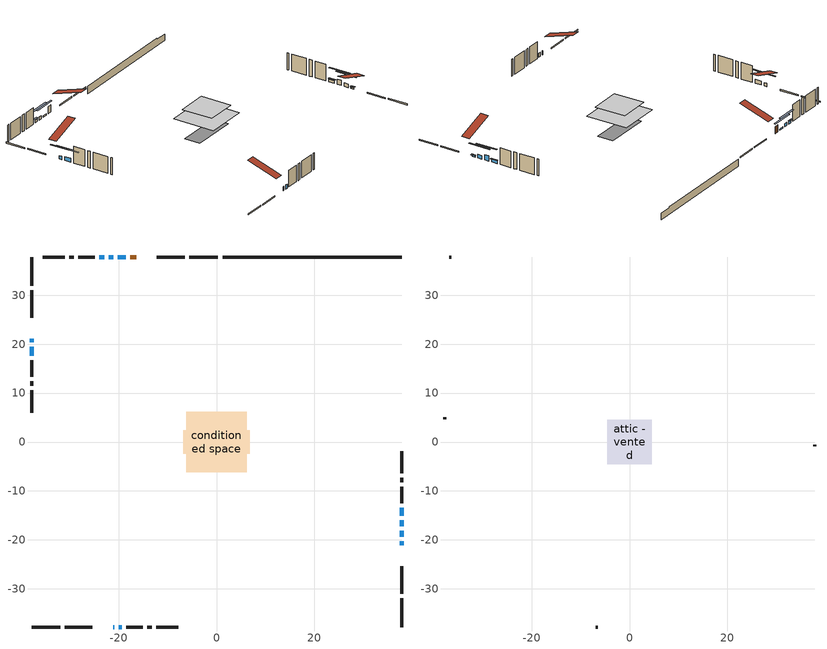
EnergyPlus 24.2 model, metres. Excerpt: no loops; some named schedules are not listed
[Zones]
conditioned space
 floor outside (Floor1 construction): -1.82,-1.82 -1.82,1.82 1.82,1.82 1.82,-1.82 z0.52
 floor adiabatic (AdiabaticFloorConstruction): -6.19,-6.19 -6.19,6.19 6.19,6.19 6.19,-6.19 z2.96
 floor foundation (Slab1 construction): -6.77,-2.38 -6.77,2.38 6.77,2.38 6.77,-2.38 z-1.61
 wall outside (RimJoist1 construction): 0.3,37.8 -5.56,37.8 / -37.8,-37.8 -31.95,-37.8 / -37.8,37.8 -37.8,31.95 / 37.8,-37.8 37.8,-31.95 z0.52:0.82
 wall outside (RimJoist2 construction): -6.49,37.8 -12.16,37.8 / -31.02,-37.8 -25.35,-37.8 / -37.8,31.02 -37.8,25.35 / 37.8,-31.02 37.8,-25.35 z0.52:0.82
 wall outside (AdiabaticWallConstruction 1): -16.36,37.8 -17.59,37.8 z0.52:2.55
 wall outside (AdiabaticWallConstruction): -21.15,-37.8 -20.94,-37.8 / -20.01,-37.8 -19.39,-37.8 z0.52:1.74; 37.8,-21.15 37.8,-20.33 / -18.52,37.8 -20.15,37.8 z0.52:0.93; 37.8,-19.4 37.8,-18.18 z0.52:1.54; 37.8,-17.26 37.8,-16.03 z0.52:2.04; -21.07,37.8 -21.99,37.8 z0.52:1.44; -37.8,21.15 -37.8,20.38 z0.52:1.49; 37.8,-15.11 37.8,-13.45 z0.52:1.33; -22.92,37.8 -23.93,37.8 z0.52:1.34; -37.8,19.46 -37.8,17.63 z0.52:1.64
 wall outside (Wall1 construction): -24.86,37.8 -28.26,37.8 / -18.46,-37.8 -15.07,-37.8 / -37.8,16.7 -37.8,13.3 / 37.8,-12.53 37.8,-9.13 z0.52:5.4
 wall outside (Wall2 construction): -29.19,37.8 -30.1,37.8 / -14.14,-37.8 -13.22,-37.8 / -37.8,12.37 -37.8,11.46 / 37.8,-8.2 37.8,-7.28 z0.52:5.4
 wall outside (Wall3 construction): -31.03,37.8 -35.55,37.8 / -12.29,-37.8 -7.78,-37.8 / -37.8,10.53 -37.8,6.01 / 37.8,-6.36 37.8,-1.84 z0.52:5.4
 wall foundation (FoundationWall1 construction): 1.23,37.8,-1.61 1.23,37.8,0.52 34.15,37.8,0.52 34.15,37.8,0.25 37.8,37.8,0.25 37.8,37.8,-1.61
 window (WindowConstruction 7): -21.15,-37.8 -20.94,-37.8 z0.52:1.74
 window (WindowConstruction 9): 37.8,-21.15 37.8,-20.33 z0.52:0.93
 window (WindowConstruction 10): -18.52,37.8 -20.15,37.8 z0.52:0.93
 window (WindowConstruction 8): -20.01,-37.8 -19.39,-37.8 z0.52:1.74
 window (WindowConstruction): 37.8,-19.4 37.8,-18.18 z0.52:1.53
 window (WindowConstruction 1): 37.8,-17.25 37.8,-16.04 z0.52:2.04
 window (WindowConstruction 2): -21.07,37.8 -21.99,37.8 z0.52:1.43
 window (WindowConstruction 3): -37.8,21.15 -37.8,20.38 z0.52:1.49
 window (WindowConstruction 4): 37.8,-15.11 37.8,-13.45 z0.52:1.33
 window (WindowConstruction 5): -22.92,37.8 -23.93,37.8 z0.52:1.33
 window (WindowConstruction 6): -37.8,19.45 -37.8,17.63 z0.52:1.64
 door (Door): -16.36,37.8 -17.59,37.8 z0.52:2.55
 ceiling adiabatic (AdiabaticFloorConstruction): 6.19,-6.19 6.19,6.19 -6.19,6.19 -6.19,-6.19 z2.96
attic - vented
 floor to conditioned space (Floor2 construction Reversed): -4.56,-4.56 -4.56,4.56 4.56,4.56 4.56,-4.56 z5.4
 wall outside (Wall4 construction): -36.48,37.8 -36.88,37.8 / -6.85,-37.8 -6.45,-37.8 / -37.8,5.08 -37.8,4.68 / 37.8,-0.91 37.8,-0.51 z0.52:5.4
 roof outside (Roof1 construction): -15.43,37.8,5.4 -15.43,28.91,8.36 -13.09,28.91,8.36 -13.09,37.8,5.4; -22.07,-37.8,5.4 -22.07,-28.91,8.36 -24.42,-28.91,8.36 -24.42,-37.8,5.4; -37.8,22.07,5.4 -28.91,22.07,8.36 -28.91,24.42,8.36 -37.8,24.42,5.4; 37.8,-22.07,5.4 28.91,-22.07,8.36 28.91,-24.42,8.36 37.8,-24.42,5.4
shading: 37.8,-20.13 37.8,-21.35 38.22,-21.35 38.22,-20.13 z1.13; -22.79,37.8 -15.88,37.8 -15.88,38.22 -22.79,38.22 z3.56; 37.8,-15.54 37.8,-22.04 38.22,-22.04 38.22,-15.54 z4.17; 37.8,-13.4 37.8,-19.89 38.22,-19.89 38.22,-13.4 z4.68; -24.63,37.8 -18.44,37.8 -18.44,38.22 -24.63,38.22 z4.07; -37.8,17.74 -37.8,23.79 -38.22,23.79 -38.22,17.74 z4.13; 37.8,-13.25 37.8,-15.31 38.22,-15.31 38.22,-13.25 z1.53; -24.13,37.8 -22.72,37.8 -22.72,38.22 -24.13,38.22 z1.53; -37.8,14.99 -37.8,22.09 -38.22,22.09 -38.22,14.99 z4.28
[Building]
Building 1: Terrain=Suburbs
[Site:Location]
Erieau AUT_ON: Latitude {deg}=42.25; Longitude {deg}=-81.9; Time Zone {hr}=-5; Elevation {m}=178; Keep Site Location Information=Yes
[Site:GroundTemperature:Shallow]
5.2292, 3.30147, 3.1471, 4.0619, 7.73432, 11.3896, 14.5586, 16.5661, 16.7366, 15.1039, 12.0157, 8.47254
[Site:WaterMainsTemperature]
Calculation Method=Schedule; Temperature Schedule=mains temperature schedule
[Material] Roughness=Rough; Thermal Absorptance=0.9
Name | Thickness {m} | Conductivity {W/m-K} | Density {kg/m3} | Specific Heat {J/kg-K} | Solar Absorptance | Visible Absorptance
asphalt or fiberglass shingles | 0.00635 | 0.162714 | 1121.4 | 1465.45 | 0.4 | 0.4
ceiling loosefill ins | 0.338667 | 0.0480833 | 16.02 | 1046.75 | 0.7 | 0.7
ceiling stud and cavity | 0.1397 | 1.30054 | 65.682 | 1177.47 | 0.7 | 0.7
concrete 4.0 in. | 0.1016 | 1.803125 | 2242.8 | 837.4 | 0.7 | 0.7
concrete 8.0 in. | 0.2032 | 1.803125 | 2242.8 | 837.4 | 0.7 | 0.7
door material | 0.04445 | 0.0451087 | 512.64 | 1214.23 | 0.7 | 0.7
exterior vertical ins | 0.0247524 | 0.029427 | 32.04 | 1214.23 | 0.7 | 0.7
floor covering | 0.0127 | 0.0433444 | 54.468 | 1339.84 | 0.6 | 0.6
floor rigid ins; rim joist rigid ins | 0.051816 | 0.029427 | 32.04 | 1214.23 | 0.7 | 0.7
floor rigid ins 1; wall rigid ins | 0.512978 | 0.029427 | 32.04 | 1214.23 | 0.7 | 0.7
floor stud and cavity | 0.1397 | 0.0761984 | 92.3553 | 1139.71 | 0.7 | 0.7
floor stud and cavity 1 | 0.1397 | 1.75129 | 37.0049 | 1207.88 | 0.7 | 0.7
furniture material conditioned space 1 | 0.1524 | 0.115458 | 640.8 | 1214.23 | 0.6 | 0.6
gypsum board | 0.0127 | 0.160291 | 801 | 837.4 | 0.6 | 0.6
gypsum board 1 | 0.0127 | 0.160291 | 801 | 837.4 | 0.7 | 0.7
osb sheathing 0.5 in. | 0.0127 | 0.115458 | 512.64 | 1214.23 | 0.7 | 0.7
osb sheathing 0.75 in. | 0.01905 | 0.115458 | 512.64 | 1214.23 | 0.7 | 0.7
osb sheathing 2.0 in. | 0.0508 | 0.115458 | 512.64 | 1214.23 | 0.7 | 0.7
rim joist stud and cavity | 0.0508 | 0.0292424 | 125.044 | 1163.47 | 0.6 | 0.6
rim joist stud and cavity 1 | 0.0508 | 0.184251 | 125.044 | 1163.47 | 0.6 | 0.6
wall stud and cavity | 0.1397 | 0.0794973 | 139.0536 | 1170.24 | 0.7 | 0.7
wall stud and cavity 1 | 0.1397 | 0.118771 | 139.0536 | 1170.24 | 0.7 | 0.7
wall stud and cavity 2 | 0.1397 | 0.0789436 | 139.0536 | 1170.24 | 0.7 | 0.7
wall stud and cavity 3 | 0.0889 | 6.1454 | 50.32683 | 1063.81 | 0.6 | 0.6
wall stud and cavity 4 | 0.0889 | 0.380278 | 52.3479 | 1209.89 | 0.7 | 0.7
wall stud and cavity 5 | 0.0889 | 0.391764 | 83.0341 | 1211.67 | 0.7 | 0.7
wood siding | 0.0254 | 0.102417 | 544.68 | 1172.36 | 0.4 | 0.4
wood siding 1 | 0.00254 | 0.102417 | 544.68 | 1172.36 | 0.4 | 0.4
wood siding 2; wood siding 3; wood siding 4 | 0.0254 | 0.102417 | 544.68 | 1172.36 | 0.7 | 0.7
[WindowMaterial:SimpleGlazingSystem]
Name | U-Factor {W/m2-K} | Solar Heat Gain Coefficient
WindowMaterial | 2.0685 | 0.51
WindowMaterial 1 | 2.01739 | 0.55
WindowMaterial 2 | 2.13266 | 0.47
WindowMaterial 3 | 2.143445 | 0.46
WindowMaterial 4 | 2.05714 | 0.52
WindowMaterial 5 | 2.126411 | 0.48
WindowMaterial 6 | 2.095182 | 0.5
WindowMaterial 7 | 7.55231 | 0.54
WindowMaterial 8 | 6.74774 | 0.73
WindowMaterial 9 | 2.28199 | 0.36
[Construction]
AdiabaticFloorConstruction: floor stud and cavity 1, floor rigid ins 1, osb sheathing 0.75 in., floor covering
AdiabaticWallConstruction: wood siding 3, wall rigid ins, wall stud and cavity 4, gypsum board
AdiabaticWallConstruction 1: wood siding 4, wall rigid ins, wall stud and cavity 4, gypsum board
Door: door material
Floor1 construction: floor stud and cavity, floor rigid ins, osb sheathing 0.75 in., floor covering
Floor2 construction Reversed: gypsum board, ceiling stud and cavity, ceiling loosefill ins
FoundationWall1 construction: concrete 8.0 in., gypsum board 1
furniture construction conditioned space 1: furniture material conditioned space 1
PartitionWallConstruction: gypsum board, wall stud and cavity 5, gypsum board
RimJoist1 construction: wood siding 2, osb sheathing 2.0 in., rim joist stud and cavity
RimJoist2 construction: wood siding 2, rim joist rigid ins, osb sheathing 2.0 in., rim joist stud and cavity 1
Roof1 construction: asphalt or fiberglass shingles
Slab1 construction: concrete 4.0 in.
Wall1 construction: wood siding, osb sheathing 0.5 in., wall stud and cavity, gypsum board
Wall2 construction: wood siding, osb sheathing 0.5 in., wall stud and cavity 1, gypsum board
Wall3 construction: wood siding, osb sheathing 0.5 in., wall stud and cavity 2, gypsum board
Wall4 construction: wood siding 1, wall stud and cavity 3
WindowConstruction: WindowMaterial
WindowConstruction 1: WindowMaterial 1
WindowConstruction 10; WindowConstruction 9: WindowMaterial 9
WindowConstruction 2: WindowMaterial 2
WindowConstruction 3: WindowMaterial 3
WindowConstruction 4: WindowMaterial 4
WindowConstruction 5: WindowMaterial 5
WindowConstruction 6: WindowMaterial 6
WindowConstruction 7: WindowMaterial 7
WindowConstruction 8: WindowMaterial 8
[Zone] Multiplier=1; Part of Total Floor Area=Yes
Name | Volume {m3}
attic - vented | 40.0914
conditioned space | 540.8
[Space]
Name | Zone | Volume {m3}
attic - vented 1 | attic - vented | 40.0914
conditioned space 1 | conditioned space | 540.8
[ZoneInfiltration:EffectiveLeakageArea]
infil attic - vented 1: Zone or Space=attic - vented 1; Schedule=Always On Discrete; Effective Air Leakage Area {cm2}=3999.84; Stack Coefficient=0.000545217; Wind Coefficient=1.57763e-05
[ZoneMixing]
whole house fan mix: Zone or Space=attic - vented; Schedule=Always On Continuous; Design Flow Rate Calculation Method=Flow/Zone; Design Flow Rate {m3/s}=0; Source Zone or Space=conditioned space
[SurfaceProperty:ExposedFoundationPerimeter]
Slab1: Exposed Perimeter Calculation Method=TotalExposedPerimeter; Total Exposed Perimeter {m}=36.577
[InternalMass] Zone or ZoneList=conditioned space; Space or SpaceList=conditioned space 1
Name | Construction | Surface Area {m2}
furniture mass conditioned space 1 | furniture construction conditioned space 1 | 92.4278
partition wall mass | PartitionWallConstruction | 231.069
[Lights]
interior lighting: Zone or ZoneList or Space or SpaceList=conditioned space 1; Schedule=interior lighting schedule; Design Level Calculation Method=LightingLevel; Lighting Level {W}=343.2; Return Air Fraction=0; Fraction Radiant=0.6; Fraction Visible=0.2; Fraction Replaceable=1
[People]
occupants: Zone or ZoneList or Space or SpaceList=conditioned space 1; Number of People Schedule=occupants schedule; Number of People Calculation Method=People; Number of People=3; Fraction Radiant=0.314171; Sensible Heat Fraction=0.56303; Activity Level Schedule=occupants activity schedule; Carbon Dioxide Generation Rate {m3/s-W}=0; Enable ASHRAE 55 Comfort Warnings=No; Mean Radiant Temperature Calculation Type=EnclosureAveraged
[ElectricEquipment] Zone or ZoneList or Space or SpaceList=conditioned space 1; Design Level Calculation Method=EquipmentLevel
Name | Schedule | Design Level {W} | Fraction Latent | Fraction Radiant | Fraction Lost
clothes dryer | clothes dryer schedule | 140.772 | 0.015 | 0.081 | 0.85
clothes washer | clothes washer schedule | 32.1985 | 0.03 | 0.162 | 0.7
cooking range | cooking range schedule | 215.147 | 0.08 | 0.432 | 0.2
dishwasher | dishwasher schedule | 66.8632 | 0.3 | 0.18 | 0.4
fridge | fridge schedule | 72.9452 | 0 | 0.6 | 0
mech vent house fan | mech vent house fan schedule | 0.95 | 0 | 0 | 1
mech vent house fan cfis | mech vent house fan cfis schedule | 0 | 0 | 0 | 0
misc plug loads | misc plug loads schedule | 494.7 | 0.045 | 0.513 | 0.1
whole house fan | Always On Discrete | 0 | 0 | 0 | 1
[OtherEquipment] Zone or ZoneList or Space or SpaceList=conditioned space 1; Design Level Calculation Method=EquipmentLevel
Name | Fuel Type | Schedule | Design Level {W} | Fraction Latent | Fraction Radiant | Fraction Lost
clothes dryer 1 | Electricity | clothes dryer schedule | 0 | 0.015 | 0.081 | 0.85
cooking range 1 | Electricity | cooking range schedule | 0 | 0.08 | 0.432 | 0.2
general water use latent | None | general water use schedule | 62.594 | 1 | 0 | 0
general water use sensible | None | general water use schedule | -61.6891 | 0 | 0.6 | 0
mech vent house fan latent load | None | Always On Discrete | 0 | 1 | 0 | 0
mech vent house fan sensible load | None | Always On Discrete | 0 | 0 | 0 | 0
water heater energy adjustment1 | NaturalGas | Always On Discrete | 0.01 | 0 | 0 | 1
[ZoneInfiltration:DesignFlowRate] Zone or ZoneList or Space or SpaceList=conditioned space 1; Schedule=Always On Discrete; Design Flow Rate Calculation Method=Flow/Zone; Design Flow Rate {m3/s}=0
infil flow; natural vent flow; whole house fan flow
[AvailabilityManager:Scheduled]
central ac and furnace airloop Availability Manager: Schedule=Always On Discrete
[Foundation:Kiva]
Foundation Kiva 1: Initial Indoor Air Temperature {C}=18; Wall Height Above Grade {m}=0.519989; Wall Depth Below Slab {m}=0.2032; Custom Block Material Name 1=exterior vertical ins; Custom Block Depth 1 {m}=2.13; Custom Block X Position 1 {m}=0.2159; Custom Block Z Position 1 {m}=0
[Foundation:Kiva:Settings]
Soil Conductivity {W/m-K}=0.849921; Soil Density {kg/m3}=1842.3; Soil Specific Heat {J/kg-K}=418.7; Ground Solar Absorptivity=0.9; Ground Thermal Absorptivity=0.9; Ground Surface Roughness {m}=0.03; Far-Field Width {m}=40; Deep-Ground Boundary Condition=ZeroFlux; Deep-Ground Depth {m}=40; Minimum Cell Dimension {m}=0.2; Maximum Cell Growth Coefficient=3; Simulation Timestep=Timestep
[Exterior:Lights]
exterior lighting: Schedule=exterior lighting schedule; Design Level {W}=75.6
[EnergyManagementSystem:GlobalVariable]
central_ac_and_furnace_airloop_Fan_RTF
infil_program_Qfan
infil_program_Qinf
natural_vent_program_Qnv
natural_vent_program_Qwhf
[EnergyManagementSystem:Sensor]
Name | Output:Variable or Output:Meter Index Key | Output:Variable or Output:Meter
airflow_gain | infil flow | Infiltration Sensible Heat Gain Energy
airflow_gain_1 | natural vent flow | Infiltration Sensible Heat Gain Energy
airflow_gain_2 | whole house fan flow | Infiltration Sensible Heat Gain Energy
airflow_loss | infil flow | Infiltration Sensible Heat Loss Energy
airflow_loss_1 | natural vent flow | Infiltration Sensible Heat Loss Energy
airflow_loss_2 | whole house fan flow | Infiltration Sensible Heat Loss Energy
clg_load_cond |  | Cooling:EnergyTransfer:Zone:CONDITIONED SPACE
clg_sp_s; clg_sp_s_1 | cooling setpoint | Schedule Value
clothes_dryer_exhaust_0_sch_s | clothes dryer exhaust 0 schedule | Schedule Value
cool_season | cooling season schedule | Schedule Value
htg_load_cond |  | Heating:EnergyTransfer:Zone:CONDITIONED SPACE
htg_sp_s; htg_sp_s_1 | heating setpoint | Schedule Value
ig_ee_conv | clothes dryer | Electric Equipment Convective Heating Energy
ig_ee_conv_2 | cooking range | Electric Equipment Convective Heating Energy
ig_ee_conv_4 | fridge | Electric Equipment Convective Heating Energy
ig_ee_conv_5 | misc plug loads | Electric Equipment Convective Heating Energy
ig_ee_conv_6 | whole house fan | Electric Equipment Convective Heating Energy
ig_ee_rad | clothes dryer | Electric Equipment Radiant Heating Energy
ig_ee_rad_2 | cooking range | Electric Equipment Radiant Heating Energy
ig_ee_rad_4 | fridge | Electric Equipment Radiant Heating Energy
ig_ee_rad_5 | misc plug loads | Electric Equipment Radiant Heating Energy
ig_ee_rad_6 | whole house fan | Electric Equipment Radiant Heating Energy
ig_lgt_conv | interior lighting | Lights Convective Heating Energy
ig_lgt_rad | interior lighting | Lights Radiant Heating Energy
ig_lgt_vis | interior lighting | Lights Visible Radiation Heating Energy
ig_oe_conv | clothes dryer 1 | Other Equipment Convective Heating Energy
ig_oe_conv_1 | cooking range 1 | Other Equipment Convective Heating Energy
ig_oe_conv_2 | general water use latent | Other Equipment Convective Heating Energy
ig_oe_conv_3 | general water use sensible | Other Equipment Convective Heating Energy
ig_oe_conv_4 | water heater energy adjustment1 | Other Equipment Convective Heating Energy
ig_oe_rad | clothes dryer 1 | Other Equipment Radiant Heating Energy
ig_oe_rad_1 | cooking range 1 | Other Equipment Radiant Heating Energy
ig_oe_rad_2 | general water use latent | Other Equipment Radiant Heating Energy
ig_oe_rad_3 | general water use sensible | Other Equipment Radiant Heating Energy
ig_oe_rad_4 | water heater energy adjustment1 | Other Equipment Radiant Heating Energy
ig_ppl_conv | occupants | People Convective Heating Energy
ig_ppl_rad | occupants | People Radiant Heating Energy
im_conv | furniture mass conditioned space 1 | Surface Inside Face Convection Heat Gain Energy
im_conv_1 | partition wall mass | Surface Inside Face Convection Heat Gain Energy
im_ig | furniture mass conditioned space 1 | Surface Inside Face Internal Gains Radiation Heat Gain Energy
im_ig_1 | partition wall mass | Surface Inside Face Internal Gains Radiation Heat Gain Energy
im_lgt | furniture mass conditioned space 1 | Surface Inside Face Lights Radiation Heat Gain Energy
im_lgt_1 | partition wall mass | Surface Inside Face Lights Radiation Heat Gain Energy
im_sol | furniture mass conditioned space 1 | Surface Inside Face Solar Radiation Heat Gain Energy
im_sol_1 | partition wall mass | Surface Inside Face Solar Radiation Heat Gain Energy
im_surf | furniture mass conditioned space 1 | Surface Inside Face Net Surface Thermal Radiation Heat Gain Energy
im_surf_1 | partition wall mass | Surface Inside Face Net Surface Thermal Radiation Heat Gain Energy
mv_conv | mech vent house fan | Electric Equipment Convective Heating Energy
mv_conv_1 | mech vent house fan cfis | Electric Equipment Convective Heating Energy
mv_conv_2 | mech vent house fan latent load | Other Equipment Convective Heating Energy
mv_conv_3 | mech vent house fan sensible load | Other Equipment Convective Heating Energy
mv_rad | mech vent house fan | Electric Equipment Radiant Heating Energy
mv_rad_1 | mech vent house fan cfis | Electric Equipment Radiant Heating Energy
mv_rad_2 | mech vent house fan latent load | Other Equipment Radiant Heating Energy
mv_rad_3 | mech vent house fan sensible load | Other Equipment Radiant Heating Energy
natural_vent_s | natural vent schedule | Schedule Value
out_pb_s |  | Site Outdoor Air Barometric Pressure
out_wt_s |  | Site Outdoor Air Humidity Ratio
site_vw_s |  | Site Wind Speed
ss_back_out | Window1 | Surface Window Shortwave from Zone Back Out Window Heat Transfer Rate
ss_back_out_1 | Window11 | Surface Window Shortwave from Zone Back Out Window Heat Transfer Rate
ss_back_out_10 | Window9 | Surface Window Shortwave from Zone Back Out Window Heat Transfer Rate
ss_back_out_2 | Window12 | Surface Window Shortwave from Zone Back Out Window Heat Transfer Rate
ss_back_out_3 | Window2 | Surface Window Shortwave from Zone Back Out Window Heat Transfer Rate
ss_back_out_4 | Window3 | Surface Window Shortwave from Zone Back Out Window Heat Transfer Rate
ss_back_out_5 | Window4 | Surface Window Shortwave from Zone Back Out Window Heat Transfer Rate
ss_back_out_6 | Window5 | Surface Window Shortwave from Zone Back Out Window Heat Transfer Rate
ss_back_out_7 | Window6 | Surface Window Shortwave from Zone Back Out Window Heat Transfer Rate
ss_back_out_8 | Window7 | Surface Window Shortwave from Zone Back Out Window Heat Transfer Rate
ss_back_out_9 | Window8 | Surface Window Shortwave from Zone Back Out Window Heat Transfer Rate
ss_conv | Door1 | Surface Inside Face Convection Heat Gain Energy
ss_conv_1 | Window1 | Surface Inside Face Convection Heat Gain Energy
ss_conv_10 | Window8 | Surface Inside Face Convection Heat Gain Energy
ss_conv_11 | Window9 | Surface Inside Face Convection Heat Gain Energy
ss_conv_2 | Window11 | Surface Inside Face Convection Heat Gain Energy
ss_conv_3 | Window12 | Surface Inside Face Convection Heat Gain Energy
ss_conv_4 | Window2 | Surface Inside Face Convection Heat Gain Energy
ss_conv_5 | Window3 | Surface Inside Face Convection Heat Gain Energy
ss_conv_6 | Window4 | Surface Inside Face Convection Heat Gain Energy
ss_conv_7 | Window5 | Surface Inside Face Convection Heat Gain Energy
ss_conv_8 | Window6 | Surface Inside Face Convection Heat Gain Energy
ss_conv_9 | Window7 | Surface Inside Face Convection Heat Gain Energy
ss_ig | Door1 | Surface Inside Face Internal Gains Radiation Heat Gain Energy
ss_ig_1 | Window1 | Surface Inside Face Internal Gains Radiation Heat Gain Energy
ss_ig_10 | Window8 | Surface Inside Face Internal Gains Radiation Heat Gain Energy
ss_ig_11 | Window9 | Surface Inside Face Internal Gains Radiation Heat Gain Energy
ss_ig_2 | Window11 | Surface Inside Face Internal Gains Radiation Heat Gain Energy
ss_ig_3 | Window12 | Surface Inside Face Internal Gains Radiation Heat Gain Energy
ss_ig_4 | Window2 | Surface Inside Face Internal Gains Radiation Heat Gain Energy
ss_ig_5 | Window3 | Surface Inside Face Internal Gains Radiation Heat Gain Energy
ss_ig_6 | Window4 | Surface Inside Face Internal Gains Radiation Heat Gain Energy
ss_ig_7 | Window5 | Surface Inside Face Internal Gains Radiation Heat Gain Energy
ss_ig_8 | Window6 | Surface Inside Face Internal Gains Radiation Heat Gain Energy
ss_ig_9 | Window7 | Surface Inside Face Internal Gains Radiation Heat Gain Energy
ss_lgt | Door1 | Surface Inside Face Lights Radiation Heat Gain Energy
ss_sol | Door1 | Surface Inside Face Solar Radiation Heat Gain Energy
ss_surf | Door1 | Surface Inside Face Net Surface Thermal Radiation Heat Gain Energy
ss_surf_1 | Window1 | Surface Inside Face Net Surface Thermal Radiation Heat Gain Energy
ss_surf_10 | Window8 | Surface Inside Face Net Surface Thermal Radiation Heat Gain Energy
ss_surf_11 | Window9 | Surface Inside Face Net Surface Thermal Radiation Heat Gain Energy
ss_surf_2 | Window11 | Surface Inside Face Net Surface Thermal Radiation Heat Gain Energy
ss_surf_3 | Window12 | Surface Inside Face Net Surface Thermal Radiation Heat Gain Energy
ss_surf_4 | Window2 | Surface Inside Face Net Surface Thermal Radiation Heat Gain Energy
ss_surf_5 | Window3 | Surface Inside Face Net Surface Thermal Radiation Heat Gain Energy
ss_surf_6 | Window4 | Surface Inside Face Net Surface Thermal Radiation Heat Gain Energy
ss_surf_7 | Window5 | Surface Inside Face Net Surface Thermal Radiation Heat Gain Energy
ss_surf_8 | Window6 | Surface Inside Face Net Surface Thermal Radiation Heat Gain Energy
ss_surf_9 | Window7 | Surface Inside Face Net Surface Thermal Radiation Heat Gain Energy
ss_trans_in | Window1 | Surface Window Transmitted Solar Radiation Rate
ss_trans_in_1 | Window11 | Surface Window Transmitted Solar Radiation Rate
ss_trans_in_10 | Window9 | Surface Window Transmitted Solar Radiation Rate
ss_trans_in_2 | Window12 | Surface Window Transmitted Solar Radiation Rate
ss_trans_in_3 | Window2 | Surface Window Transmitted Solar Radiation Rate
ss_trans_in_4 | Window3 | Surface Window Transmitted Solar Radiation Rate
ss_trans_in_5 | Window4 | Surface Window Transmitted Solar Radiation Rate
ss_trans_in_6 | Window5 | Surface Window Transmitted Solar Radiation Rate
ss_trans_in_7 | Window6 | Surface Window Transmitted Solar Radiation Rate
ss_trans_in_8 | Window7 | Surface Window Transmitted Solar Radiation Rate
ss_trans_in_9 | Window8 | Surface Window Transmitted Solar Radiation Rate
ss_trans_out | Window1 | Surface Inside Face Initial Transmitted Diffuse Transmitted Out Window Solar Radiation Rate
ss_trans_out_1 | Window11 | Surface Inside Face Initial Transmitted Diffuse Transmitted Out Window Solar Radiation Rate
ss_trans_out_10 | Window9 | Surface Inside Face Initial Transmitted Diffuse Transmitted Out Window Solar Radiation Rate
ss_trans_out_2 | Window12 | Surface Inside Face Initial Transmitted Diffuse Transmitted Out Window Solar Radiation Rate
ss_trans_out_3 | Window2 | Surface Inside Face Initial Transmitted Diffuse Transmitted Out Window Solar Radiation Rate
ss_trans_out_4 | Window3 | Surface Inside Face Initial Transmitted Diffuse Transmitted Out Window Solar Radiation Rate
ss_trans_out_5 | Window4 | Surface Inside Face Initial Transmitted Diffuse Transmitted Out Window Solar Radiation Rate
ss_trans_out_6 | Window5 | Surface Inside Face Initial Transmitted Diffuse Transmitted Out Window Solar Radiation Rate
ss_trans_out_7 | Window6 | Surface Inside Face Initial Transmitted Diffuse Transmitted Out Window Solar Radiation Rate
ss_trans_out_8 | Window7 | Surface Inside Face Initial Transmitted Diffuse Transmitted Out Window Solar Radiation Rate
ss_trans_out_9 | Window8 | Surface Inside Face Initial Transmitted Diffuse Transmitted Out Window Solar Radiation Rate
s_conv | Floor1 | Surface Inside Face Convection Heat Gain Energy
s_conv_1 | Floor2 | Surface Inside Face Convection Heat Gain Energy
s_conv_10 | RimJoist2:180 | Surface Inside Face Convection Heat Gain Energy
s_conv_11 | RimJoist2:270 | Surface Inside Face Convection Heat Gain Energy
s_conv_12 | RimJoist2:90 | Surface Inside Face Convection Heat Gain Energy
s_conv_13 | Slab1 | Surface Inside Face Convection Heat Gain Energy
s_conv_14 | Wall1:0 | Surface Inside Face Convection Heat Gain Energy
s_conv_15 | Wall1:180 | Surface Inside Face Convection Heat Gain Energy
s_conv_16 | Wall1:270 | Surface Inside Face Convection Heat Gain Energy
s_conv_17 | Wall1:90 | Surface Inside Face Convection Heat Gain Energy
s_conv_18 | Wall2:0 | Surface Inside Face Convection Heat Gain Energy
